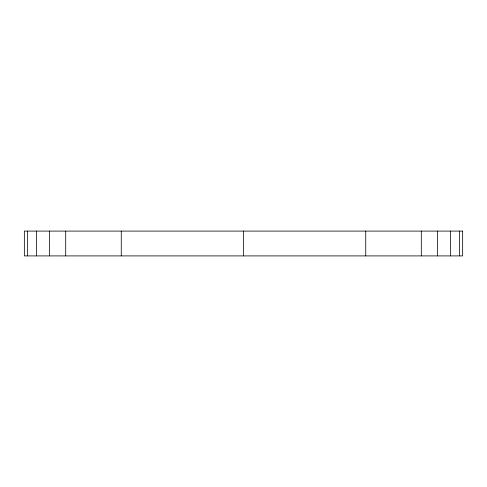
<?xml version="1.0" encoding="UTF-8"?>
<svg xmlns="http://www.w3.org/2000/svg" width="487" height="487" viewBox="0 0 487 487"><rect width="100%" height="100%" fill="white"/><g stroke="black" fill="none" stroke-linecap="round" stroke-linejoin="round"><path stroke-width="0.73" d="M459.399 231.094L459.399 255.906M450.536 231.094L450.536 255.906M437.393 231.094L437.393 255.906M421.304 231.094L421.304 255.906M365.737 231.094L365.737 255.906M243.5 231.094L243.5 255.906M121.263 231.094L121.263 255.906M65.696 231.094L65.696 255.906M49.607 231.094L49.607 255.906M36.464 231.094L36.464 255.906M27.601 231.094L27.601 255.906M462.65 231.094L24.35 231.094L24.35 255.906L462.65 255.906L462.65 231.094"/></g></svg>
